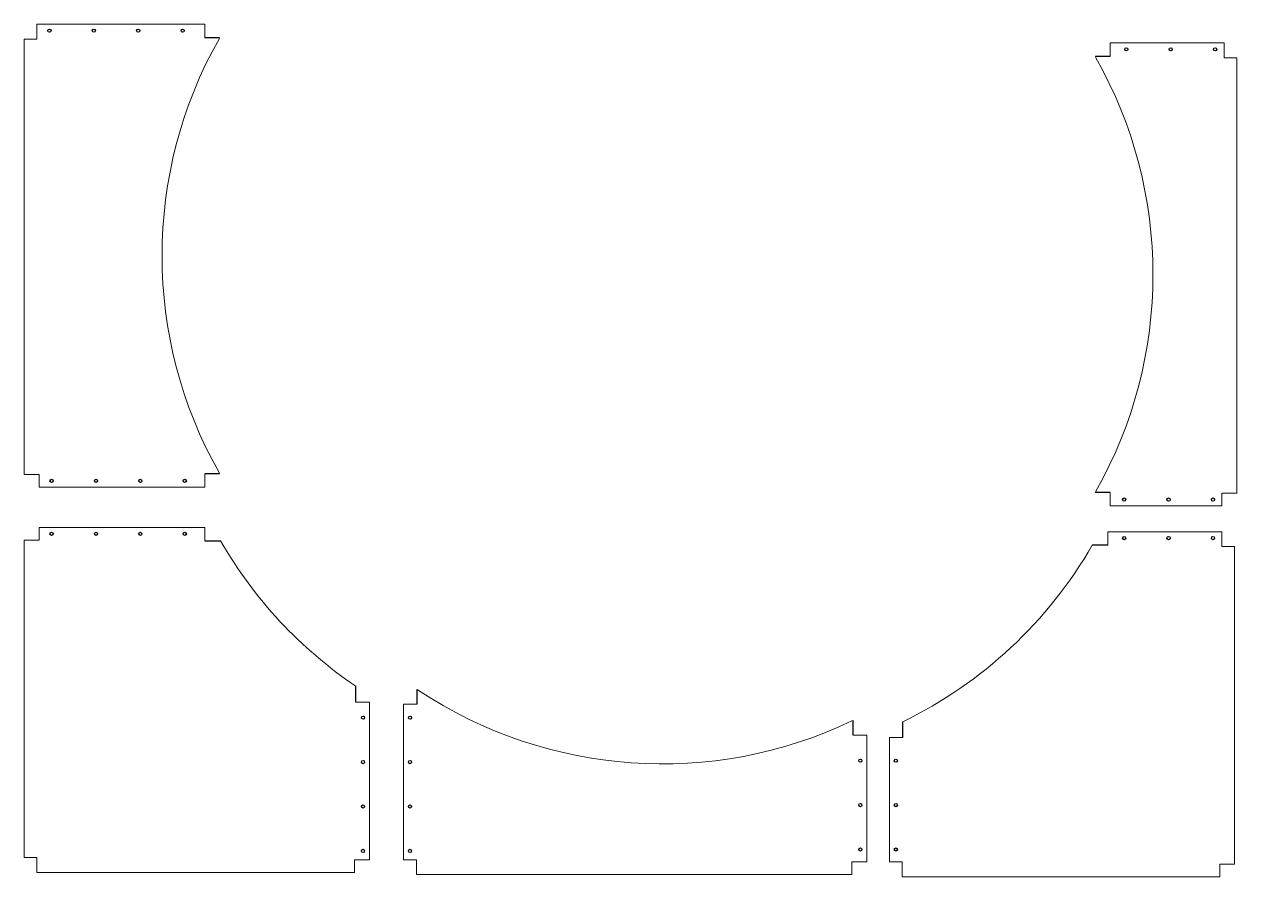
# Model space of a CAD drawing. Header units: millimetres. Extents: x -1718 to 1695, y 490 to 2891.
import ezdxf

# ---------------------------------------------------------------- set-up
doc = ezdxf.new("R2010")
doc.units = ezdxf.units.MM

msp = doc.modelspace()

# ---------------------------------------------------------------- linework, layer by layer
at = {"color": 7, "linetype": 'Continuous', "lineweight": 15}
for p, q in [((-1682.4, 2849.2), (-1682.4, 2891.1)), ((-1682.4, 2891.1), (-1209.6, 2891.1)), ((-1209.6, 2891.1), (-1209.6, 2853.1)), ((-1718.2, 1623.2), (-1718.2, 2849.2)), ((-1718.2, 2849.2), (-1682.4, 2849.2)), ((-1168.3, 2853.1), (-1170, 2849.2)), ((1338.3, 2800.3), (1338.3, 2838.3)), ((1338.3, 2838.3), (1659.1, 2838.3)), ((1659.1, 2838.3), (1659.1, 2796.4)), ((1298.7, 2796.4), (1297, 2800.3)), ((1659.1, 2796.4), (1695, 2796.4)), ((1695, 2796.4), (1695, 1570.4)), ((-1676.4, 1623.2), (-1718.2, 1623.2)), ((-1676.4, 1587.4), (-1676.4, 1623.2)), ((-1209.6, 1625.3), (-1209.6, 1587.4)), ((-1170, 1629.2), (-1168.3, 1625.3)), ((-1209.6, 1587.4), (-1676.4, 1587.4)), ((1297, 1572.5), (1298.7, 1576.4)), ((1338.3, 1534.6), (1338.3, 1572.5)), ((1695, 1570.4), (1653.1, 1570.4)), ((1653.1, 1570.4), (1653.1, 1534.6)), ((1653.1, 1534.6), (1338.3, 1534.6)), ((-1676.4, 1474.1), (-1209.6, 1474.1)), ((-1676.4, 1438.2), (-1676.4, 1474.1)), ((-1209.6, 1474.1), (-1209.6, 1436.2)), ((-1718.2, 544.2), (-1718.2, 1438.2)), ((-1718.2, 1438.2), (-1676.4, 1438.2)), ((1332.3, 1424.2), (1332.3, 1462.1)), ((1332.3, 1462.1), (1653.1, 1462.1)), ((1653.1, 1462.1), (1653.1, 1420.2)), ((1653.1, 1420.2), (1689, 1420.2)), ((1689, 1420.2), (1689, 526.2)), ((-612.3, 1017.3), (-608.4, 1015.3)), ((-784.5, 982.3), (-746.5, 982.3)), ((-746.5, 982.3), (-746.5, 538.2)), ((-650.3, 538.2), (-650.3, 976.3)), ((-650.3, 976.3), (-612.3, 976.3)), ((611.6, 929.1), (615.5, 930.6)), ((615.5, 889), (653.4, 889)), ((653.4, 889), (653.4, 532.2)), ((717.3, 532.2), (717.3, 883)), ((717.3, 883), (755.2, 883)), ((-1682.4, 544.2), (-1718.2, 544.2)), ((-1682.4, 502.4), (-1682.4, 544.2)), ((-746.5, 538.2), (-788.4, 538.2)), ((-788.4, 538.2), (-788.4, 502.4)), ((-614.4, 538.2), (-650.3, 538.2)), ((-614.4, 496.4), (-614.4, 538.2)), ((653.4, 532.2), (611.6, 532.2)), ((611.6, 532.2), (611.6, 496.4)), ((753.1, 532.2), (717.3, 532.2)), ((753.1, 490.4), (753.1, 532.2)), ((1689, 526.2), (1647.1, 526.2)), ((1647.1, 526.2), (1647.1, 490.4)), ((-788.4, 502.4), (-1682.4, 502.4)), ((611.6, 496.4), (-614.4, 496.4)), ((1647.1, 490.4), (753.1, 490.4))]:
    msp.add_line(p, q, dxfattribs=at)
for p, q in [((-1168.3, 2853.1), (-1209.6, 2853.1)), ((1338.3, 2800.3), (1297, 2800.3)), ((-1168.3, 1625.3), (-1209.6, 1625.3)), ((1338.3, 1572.5), (1297, 1572.5)), ((-1209.6, 1436.2), (-1165.4, 1436.2)), ((1332.3, 1424.2), (1288.1, 1424.2)), ((-784.5, 982.3), (-784.5, 1026.7)), ((-612.3, 976.3), (-612.3, 1017.3)), ((615.5, 889), (615.5, 930.6)), ((755.2, 883), (755.2, 927))]:
    msp.add_line(p, q)
for centre in [(-1647.4, 2873.1), (-1522.4, 2873.1), (-1397.4, 2873.1), (-1272.4, 2873.1), (1384.1, 2820.3), (1509.1, 2820.3), (1634.1, 2820.3), (-1641.4, 1605.4), (-1516.4, 1605.4), (-1391.4, 1605.4), (-1266.4, 1605.4), (1378.1, 1552.6), (1503.1, 1552.6), (1628.1, 1552.6), (-1641.4, 1456.1), (-1516.4, 1456.1), (-1391.4, 1456.1), (-1266.4, 1456.1), (1378.1, 1444.1), (1503.1, 1444.1), (1628.1, 1444.1), (-764.5, 938.2), (-632.3, 938.2), (635.4, 817.2), (735.3, 817.2), (-764.5, 813.2), (-632.3, 813.2), (-764.5, 688.2), (-632.3, 688.2), (635.4, 692.2), (735.3, 692.2), (-764.5, 563.2), (-632.3, 563.2), (635.4, 567.2), (735.3, 567.2)]:
    msp.add_circle(centre, 4.5)
for centre, start, end in [((-90.4, 2239.2), 150.5321, 209.4679), ((219.1, 2186.4), 330.5321, 29.4679), ((-90.4, 2054.2), 209.8972, 235.9624), ((213.1, 2042.2), 295.9225, 330.1028), ((77.6, 2048.2), 236.4114, 295.5085)]:
    msp.add_arc(centre, 1240, start, end, dxfattribs=at)

doc.saveas('drawing.dxf')
